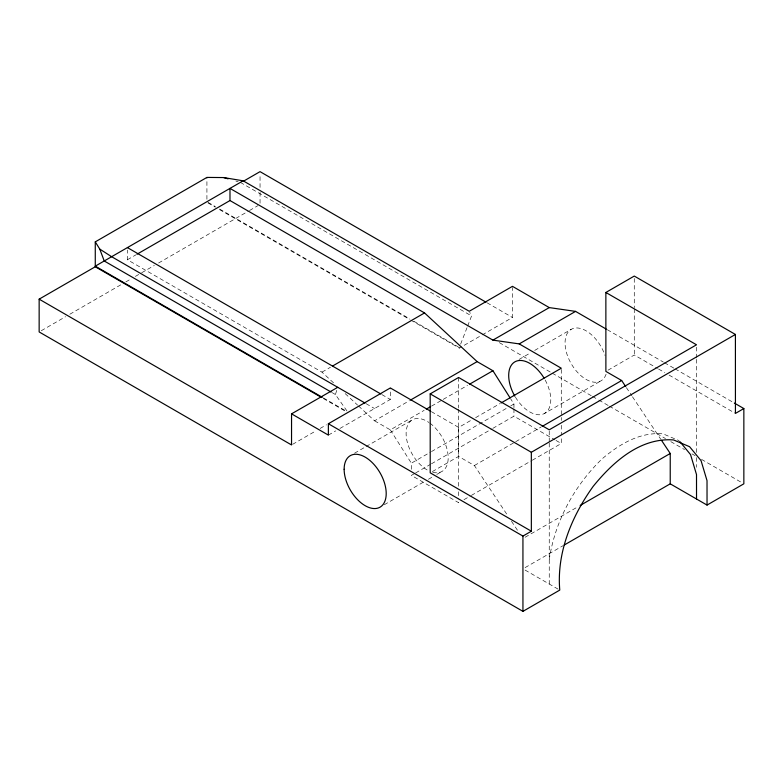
<?xml version="1.0" encoding="UTF-8"?>
<svg xmlns="http://www.w3.org/2000/svg" width="783" height="783" viewBox="0 0 783 783"><rect width="100%" height="100%" fill="white"/><g stroke="black" fill="none" stroke-linecap="round" stroke-linejoin="round"><path stroke-width="0.59" stroke-dasharray="3.92 2.94" d="M333.558 382.867L321.979 372.14L127.414 259.75L127.423 250.031M206.918 199.273L206.918 177.418M260.044 203.218L260.044 192.295M260.044 187.431L260.044 174.08M339.91 428.467L390.316 399.467L390.335 387.957M482.24 334.899L512.454 317.458L512.464 287.527M549.235 443.149L549.255 584.03M549.265 559.581C554.941 521.292 574.213 485.871 601.921 459.024C619.02 444.46 639.731 431.756 663.084 433.87L679.076 440.633M346.977 410.977L335.408 394.524L337.072 389.376M460.629 344.138L467.197 327.225M467.637 326.1L471.572 315.95L469.712 312.211M127.414 259.75L135.88 254.866M41.264 330.729L65.576 316.694M69.804 314.257L121.59 284.356M125.818 281.919L131.104 278.865M135.332 276.428L140.617 273.375M141.664 272.768L154.349 265.447M158.577 263.01L248.417 211.146M249.474 210.539L257.93 205.655M321.979 372.14L330.436 367.256M292.597 444.343L315.892 430.895M320.13 428.448L326.482 424.778M410.742 320.061L459.318 348.122L481.202 335.496M358.516 405.966L374.558 420.814L409.45 400.671M374.558 420.814L390.326 429.867L424.171 410.361M431.57 406.093L442.15 399.996M443.207 399.389L467.539 385.363M354.503 453.22L365.005 447.162M366.062 446.555L412.279 419.884M519.041 359.456L530.522 352.83M534.691 350.422L571.218 329.34M431.345 411.633L458.691 427.42L471.386 420.099M475.614 417.652L499.936 403.617M411.369 469.291L411.359 463.184L430.396 452.212M431.453 451.595L506.542 408.295M510.78 405.848L513.951 404.018L510.761 398.978M414.55 473.558L411.378 475.389L458.701 502.715L458.701 500.288M415.607 472.952L430.405 464.407M431.462 463.79L491.744 428.996M492.801 428.379L513.951 416.174L554.971 439.85M432.314 471.611L458.613 456.42L474.39 465.533L508.118 516.193M607.99 370.202L634.289 355.012L657.466 368.392M384.247 504.751L424.171 481.711M428.37 479.294L432.568 476.867M436.767 474.439L442.023 471.405M515.429 397.167A29.754 17.177 60 0 0 544.606 413.395L600.962 380.871M474.39 465.533L514.656 442.287M515.713 441.681L541.141 426.999M463.957 499.681L470.26 496.04M471.317 495.433L531.226 460.854M532.274 460.247L561.284 443.501L561.284 436.209M525.07 537.265L578.05 506.679M525.08 567.626L563.222 545.604M328.371 435.113L335.711 430.885M235.918 181.108L238.149 181.744M607.314 329.721L663.407 362.108M664.464 362.715L673.997 368.216M675.054 368.832L733.26 402.433M658.523 368.999L664.845 372.649M669.054 375.086L735.433 413.404M487.104 302.815L512.454 317.458M240.381 182.39L471.572 315.95M499.3 342.602L551.173 372.551M552.23 373.168L591.4 395.787M592.457 396.394L597.752 399.447M598.809 400.064L608.342 405.565M609.399 406.181L665.511 438.578M670.806 441.632L684.567 449.579M691.976 453.856L695.147 455.696M701.499 459.367L741.736 482.592M207.975 202.317L215.364 206.585M219.592 209.032L409.685 318.847M413.913 321.284L458.261 346.908M207.975 202.924L215.364 207.192M219.592 209.638L409.685 319.454M556.028 440.457L561.284 443.501M381.869 394.583L390.316 399.467M366.131 403.695L374.538 408.54M332.237 392.694L335.408 394.524M323.369 397.921L346.595 411.339M323.369 398.527L346.595 411.946M525.06 570.063L559.767 590.098M345.146 393.585L357.625 405.134M626.38 387.614L631.783 395.718M632.458 396.736L660.793 439.292M511.485 521.263L518.229 531.393M390.326 429.867L411.359 463.184M634.269 278.494L634.279 307.65M634.279 308.864L634.289 355.012M549.235 431.012L549.235 441.935M696.508 347.212L696.508 358.134M696.508 359.348L696.508 452.74M696.508 457.595L696.508 467.294M561.284 369.439L561.284 420.432M561.284 425.286L561.284 434.996M513.951 404.018L513.951 407.669M513.951 408.883L513.951 416.174M459.318 347.515L459.318 348.122M458.691 427.42L458.701 486.928M458.701 491.783L458.701 499.074M458.603 377.475L458.603 407.835M458.603 409.059L458.613 456.42M606.091 374.157A29.754 17.177 60 0 1 574.507 368.695A29.754 17.177 60 0 1 572.246 328.821A29.754 17.177 60 0 1 605.034 355.502M429.896 423.143A29.754 17.177 60 0 1 448.14 456.176A29.754 17.177 60 0 1 432.598 472.257M427.146 469.937A29.754 17.177 60 0 1 406.132 432.451A29.754 17.177 60 0 1 428.976 422.497M545.154 380A29.754 17.177 60 0 1 544.606 413.395"/><path stroke-width="1.17" d="M606.257 329.114L575.564 311.389L549.265 307.592L512.464 286.333L469.252 311.282L243.131 180.804L223.654 177.565L206.918 177.418L95.272 241.869L95.272 266.758L39.15 299.155L39.15 331.943L522.946 611.357L559.767 590.098C556.547 552.632 571.707 516.33 593.181 486.36C612.903 462.087 640.102 437.482 673.586 439.938L689.588 446.702L701.049 460.649L707.02 480.645L707.039 505.074L743.85 483.816L743.85 408.55L734.317 403.049M510.125 397.97L492.918 370.741L477.131 361.619L424.543 312.936L229.987 200.546L229.987 188.4L492.918 340.125L519.217 343.903L561.284 368.225L500.993 403.01M337.737 387.321L291.55 413.845L291.54 444.95L39.15 299.155M430.298 411.026L390.335 387.957L328.371 423.74L328.371 435.113L291.55 413.845M564.279 544.997L670.228 483.835L670.238 453.474L661.469 440.3M243.131 180.804L95.272 266.151L322.312 397.314M243.376 181.264L260.044 171.643L486.047 302.209M136.937 254.25L229.987 200.546M332.55 366.033L424.543 312.936M492.918 340.125L549.265 307.592M410.507 400.064L477.131 361.619M522.946 611.357L522.936 536.071L531.354 531.207L430.21 472.824L430.2 393.878L458.603 377.475L549.235 429.798L696.508 344.794L605.866 292.47L634.269 276.066L735.413 334.458L735.433 413.404L743.85 408.55M519.217 343.903L575.564 311.389M426.285 409.137L430.513 406.7M469.653 384.15L492.918 370.741M542.198 426.392L621.663 380.518L625.705 386.596M430.2 393.878L531.334 452.271L735.413 334.458M580.174 505.456L670.238 453.474M223.654 177.565L228.117 178.847M621.663 380.518L605.885 371.416L605.866 292.47M670.228 483.835L707.039 505.074M127.423 247.604L380.812 393.976M365.074 403.088L111.636 256.707L99.754 249.082L95.272 241.869M331.18 392.087L104.237 260.984L99.754 249.082M95.272 266.758L321.255 397.304M328.371 423.74L522.936 536.071M679.84 441.563L690.537 454.58L696.508 474.576L696.527 499.016M531.334 452.271L531.354 531.207M514.862 396.218A29.754 17.177 60 0 1 514.588 362.02A29.754 17.177 60 0 1 544.048 378.091M344.138 469.271A29.754 17.177 60 0 0 375.693 508.519A29.754 17.177 60 0 0 375.693 466.453A29.754 17.177 60 0 0 344.138 469.271"/></g></svg>
